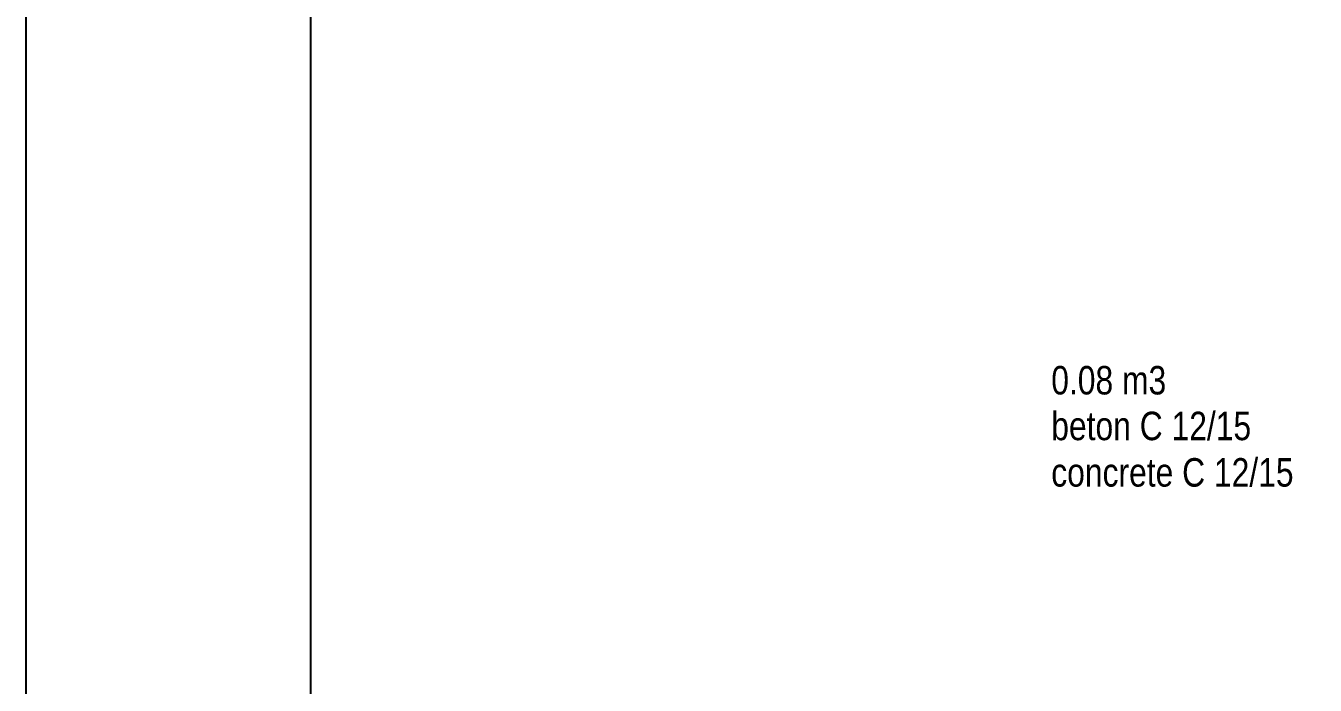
# Model space of a CAD drawing. Header units: millimetres. Extents: x 25115 to 31055, y 5999 to 10199.
# Drawn here: x 25115 to 26927, y 7763 to 8689 of the extents above; entities that cross this region are included whole.
import ezdxf

# ---------------------------------------------------------------- set-up
doc = ezdxf.new("R2010")
doc.units = ezdxf.units.MM
doc.header["$LTSCALE"] = 0.3
doc.layers.add('Nekreslit', color=6, linetype='Continuous', plot=False)
doc.styles.add('SEACAD_Arial', font='arial.ttf', dxfattribs={"width": 0.8})

msp = doc.modelspace()

# ---------------------------------------------------------------- linework, layer by layer
at = {"layer": 'Nekreslit'}
for points in [[(25115.2, 5998.6), (31055.2, 5998.6), (31055.2, 10198.6), (25115.2, 10198.6)], [(25515.2, 6198.6), (29555.2, 6198.6), (29555.2, 9798.6), (25515.2, 9798.6)]]:
    msp.add_lwpolyline(points, close=True, dxfattribs=at)

# ---------------------------------------------------------------- texts
at = {"style": 'SEACAD_Arial', "width": 0.8}
for s, p in [('0.08 m3', (26555.8, 8171.1)), ('beton C 12/15', (26555.8, 8106.9)), ('concrete C 12/15', (26555.8, 8041.7))]:
    msp.add_text(s, height=40, dxfattribs=at).set_placement(p)

doc.saveas('drawing.dxf')
